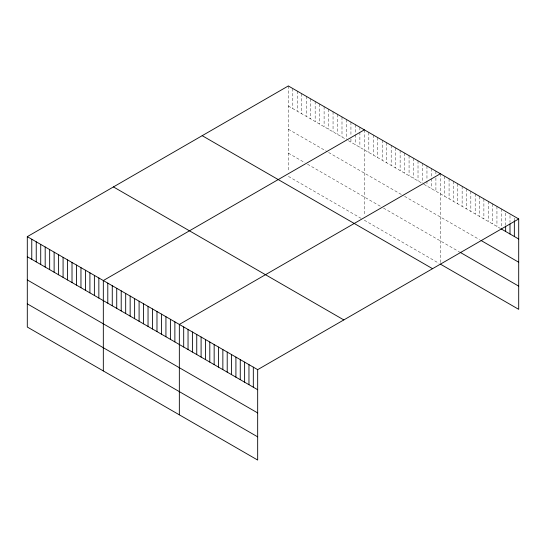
<?xml version="1.0" encoding="UTF-8"?>
<svg xmlns="http://www.w3.org/2000/svg" width="546" height="546" viewBox="0 0 546 546"><rect width="100%" height="100%" fill="white"/><g stroke="black" fill="none" stroke-linecap="round" stroke-linejoin="round"><path stroke-width="0.41" stroke-dasharray="2.73 2.05" d="M288.329 106.02L345.83 139.216M348.382 140.691L421.846 183.108M423.764 184.214L500.566 228.556M288.329 129.231L327.3 151.727M328.576 152.464L403.323 195.618M404.6 196.355L479.538 239.619M288.329 153.139L304.941 162.728M307.494 164.203L380.965 206.62M383.517 208.094L459.234 251.802M361.159 218.386L288.329 176.344L288.329 174.795M364.353 220.236L439.1 263.384M514.346 218.113L514.346 219.785M509.998 215.602L509.998 222.29M505.644 213.09L505.644 225.635M501.296 208.9L501.296 228.139M496.942 206.388L496.942 226.46M492.594 203.876L492.594 223.949M488.24 201.365L488.24 221.437M483.886 198.853L483.886 218.926M479.538 196.342L479.538 216.414M475.184 193.83L475.184 213.902M470.836 191.318L470.836 211.391M466.482 188.807L466.482 208.879M462.134 186.295L462.134 206.368M457.78 183.777L457.78 203.856M453.426 181.265L453.426 201.338M449.078 178.754L449.078 198.826M444.724 176.242L444.724 196.314M440.376 173.73L440.376 262.578M435.906 171.151L435.906 174.495M435.906 177.839L435.906 191.223M431.429 168.571L431.429 177.771M431.429 178.603L431.429 188.643M426.958 165.984L426.958 180.2M426.958 181.04L426.958 186.056M422.488 163.404L422.488 182.637M418.018 160.824L418.018 180.897M413.54 158.238L413.54 178.31M409.07 155.658L409.07 175.73M404.6 153.078L404.6 173.15M400.129 150.498L400.129 170.57M395.659 147.911L395.659 167.984M391.182 145.332L391.182 165.404M386.711 142.752L386.711 162.824M382.241 140.165L382.241 160.237M377.771 137.585L377.771 157.657M373.3 135.005L373.3 155.078M368.823 132.425L368.823 152.498M364.353 129.839L364.353 215.595M359.882 127.259L359.882 131.443M359.882 132.275L359.882 147.331M355.412 124.679L355.412 133.879M355.412 134.712L355.412 144.751M350.935 122.092L350.935 135.476M350.935 138.821L350.935 142.165M346.464 119.513L346.464 139.585M341.994 116.933L341.994 137.005M337.524 114.353L337.524 134.425M333.053 111.766L333.053 131.839M328.576 109.186L328.576 129.259M324.106 106.606L324.106 126.679M319.635 104.02L319.635 124.092M315.165 101.44L315.165 121.512M310.694 98.86L310.694 118.932M306.217 96.28L306.217 116.353M301.747 93.694L301.747 113.766M297.277 91.114L297.277 111.186M292.806 88.534L292.806 108.606M288.329 85.947L288.329 171.703"/><path stroke-width="0.82" d="M518.7 218.953L257.671 369.656L257.671 460.053L27.3 327.047L27.3 236.657L288.329 85.947L518.7 218.953L518.7 309.343L440.376 264.127M364.353 129.839L103.324 280.548L103.324 370.939M440.376 173.73L179.341 324.433L179.341 414.83M501.296 228.972L518.7 239.025M480.985 240.458L518.7 262.23M459.957 252.225L518.7 286.138M202.191 135.681L432.562 268.687M113.438 186.923L343.809 319.922M27.3 236.657L257.671 369.656M27.3 256.729L257.671 389.728M27.3 279.934L257.671 412.933M27.3 303.842L257.671 436.848M514.346 220.618L514.346 236.514M509.998 223.962L509.998 234.002M505.644 226.467L505.644 231.49M253.317 367.144L253.317 387.216M248.962 364.632L248.962 384.705M244.615 362.121L244.615 382.193M240.26 359.609L240.26 379.682M235.913 357.098L235.913 377.17M231.559 354.586L231.559 374.658M227.211 352.074L227.211 372.147M222.857 349.556L222.857 369.628M218.502 347.044L218.502 367.117M214.155 344.533L214.155 364.605M209.8 342.021L209.8 362.094M205.453 339.51L205.453 359.582M201.099 336.998L201.099 357.07M196.751 334.486L196.751 354.559M192.397 331.975L192.397 352.047M188.042 329.463L188.042 349.536M183.695 326.952L183.695 347.024M174.87 321.853L174.87 341.926M170.4 319.274L170.4 339.346M165.929 316.694L165.929 336.766M161.452 314.107L161.452 334.179M156.982 311.527L156.982 331.599M152.511 308.947L152.511 329.02M148.041 306.361L148.041 326.44M143.571 303.781L143.571 323.853M139.094 301.201L139.094 321.273M134.623 298.621L134.623 318.693M130.153 296.034L130.153 316.107M125.682 293.455L125.682 313.527M121.212 290.875L121.212 310.947M116.735 288.288L116.735 308.367M112.264 285.708L112.264 305.78M107.794 283.128L107.794 303.201M98.846 277.962L98.846 298.034M94.376 275.382L94.376 295.454M89.906 272.802L89.906 292.874M85.435 270.215L85.435 290.295M80.965 267.636L80.965 287.708M76.488 265.056L76.488 285.128M72.017 262.476L72.017 282.548M67.547 259.889L67.547 279.962M63.077 257.309L63.077 277.382M58.606 254.729L58.606 274.802M54.129 252.143L54.129 272.222M49.659 249.563L49.659 269.635M45.188 246.983L45.188 267.055M40.718 244.403L40.718 264.476M36.241 241.817L36.241 261.889M31.77 239.237L31.77 259.309"/></g></svg>
